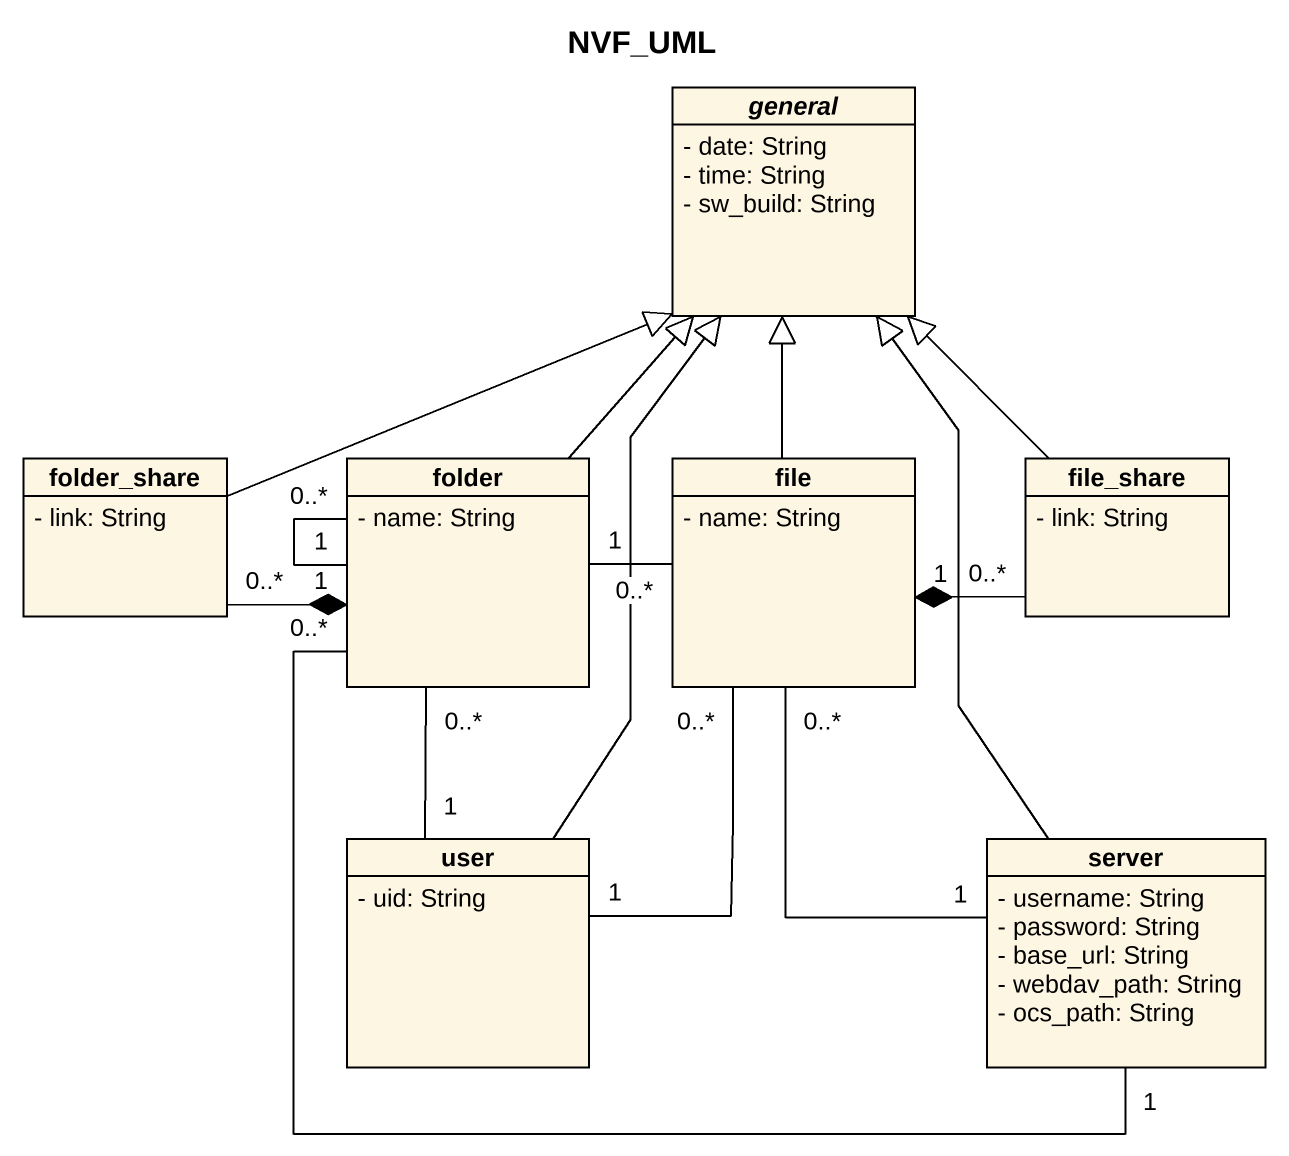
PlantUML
@startuml
title NVF_UML
hide circle
hide empty members
skinparam classAttributeIconSize 0
abstract class general {
  - date: String
  - time: String
  - sw_build: String
}
class folder_share {
  - link: String
}
class "folder" as folder_ {
  - name: String
}
class "file" as file_ {
  - name: String
}
class file_share {
  - link: String
}
class user {
  - uid: String
}
class server {
  - username: String
  - password: String
  - base_url: String
  - webdav_path: String
  - ocs_path: String
}
folder_share -right-|> general
folder_share "0..*" -right-* "1" folder_
folder_ -up-|> general
folder_ "0..*" -- "1" folder_
folder_ "1" -right- "0..*" file_
file_ -up-|> general
file_share -up-|> general
file_share "0..*" -left-* "1" file_
user -up-|> general
user "1" -up- "0..*" folder_
user "1" -up- "0..*" file_
server -up-|> general
server "1" -left- "0..*" folder_
server "1" -up- "0..*" file_
@enduml
